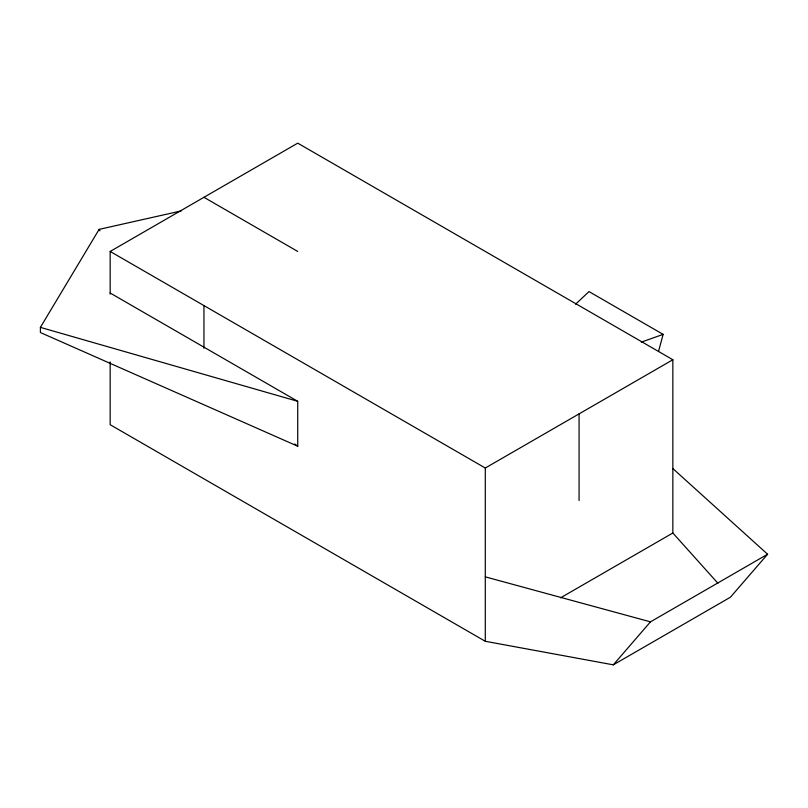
<?xml version="1.0" encoding="UTF-8"?>
<svg xmlns="http://www.w3.org/2000/svg" width="808" height="808" viewBox="0 0 808 808"><rect width="100%" height="100%" fill="white"/><g stroke="black" fill="none" stroke-linecap="round" stroke-linejoin="round"><path stroke-width="1.21" d="M658.56 351.329L663.126 334.371L589.012 291.587L575.599 304.192M110.171 293.021L297.728 401.313L297.728 446.218L40.4 332.543L40.4 327.371L99.111 229.381L181.255 210.918M110.171 361.934L110.171 424.715L485.295 641.289L613.302 664.843L650.47 621.857L767.6 554.237L672.852 468.559M767.6 554.237L730.432 597.213L613.302 664.843M110.171 294.142L110.171 251.45L297.728 143.157L672.852 359.742L672.852 532.997L717.908 583.255M110.171 251.45L485.295 468.024L672.852 359.742M560.53 597.849L672.852 532.997M641.3 342.127L663.126 334.371M485.295 576.851L650.47 621.857M40.4 327.371L297.728 401.313M203.949 197.303L297.728 251.45M294.688 443.986L297.728 446.218M99.111 229.381L99.96 230.805M579.073 413.878L579.073 500.516M485.295 468.024L485.295 641.289M203.949 305.596L203.949 348.278"/></g></svg>
